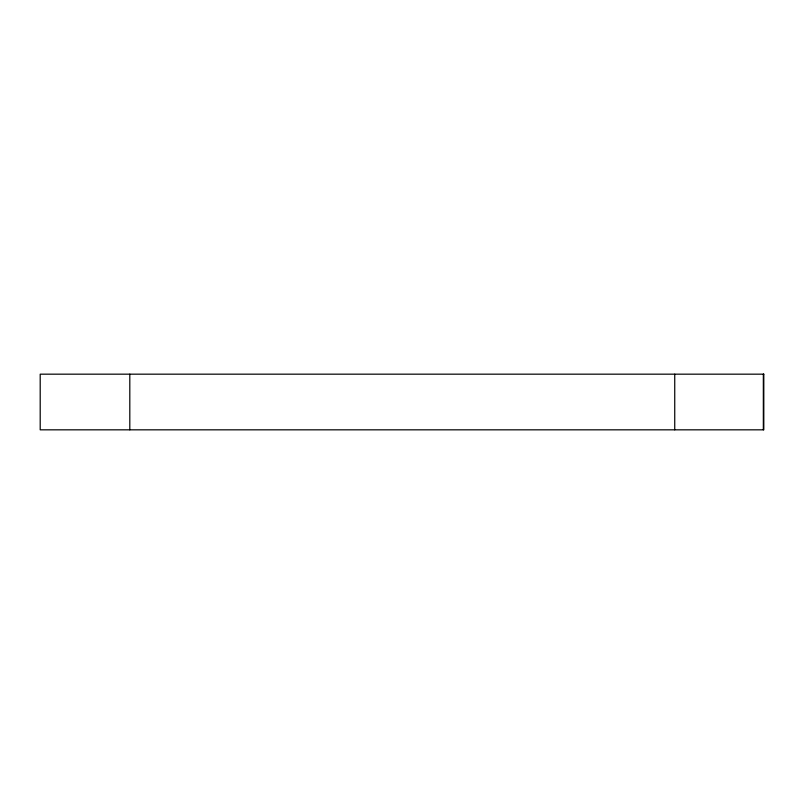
<?xml version="1.0" encoding="UTF-8"?>
<svg xmlns="http://www.w3.org/2000/svg" width="804" height="804" viewBox="0 0 804 804"><rect width="100%" height="100%" fill="white"/><g stroke="black" fill="none" stroke-linecap="round" stroke-linejoin="round"><path stroke-width="1.21" d="M763.338 374.172L763.338 429.828M674.737 374.172L674.737 429.828M129.806 374.172L129.806 429.828M763.8 374.172L40.2 374.172L40.2 429.828L763.8 429.828L763.8 374.172"/></g></svg>
